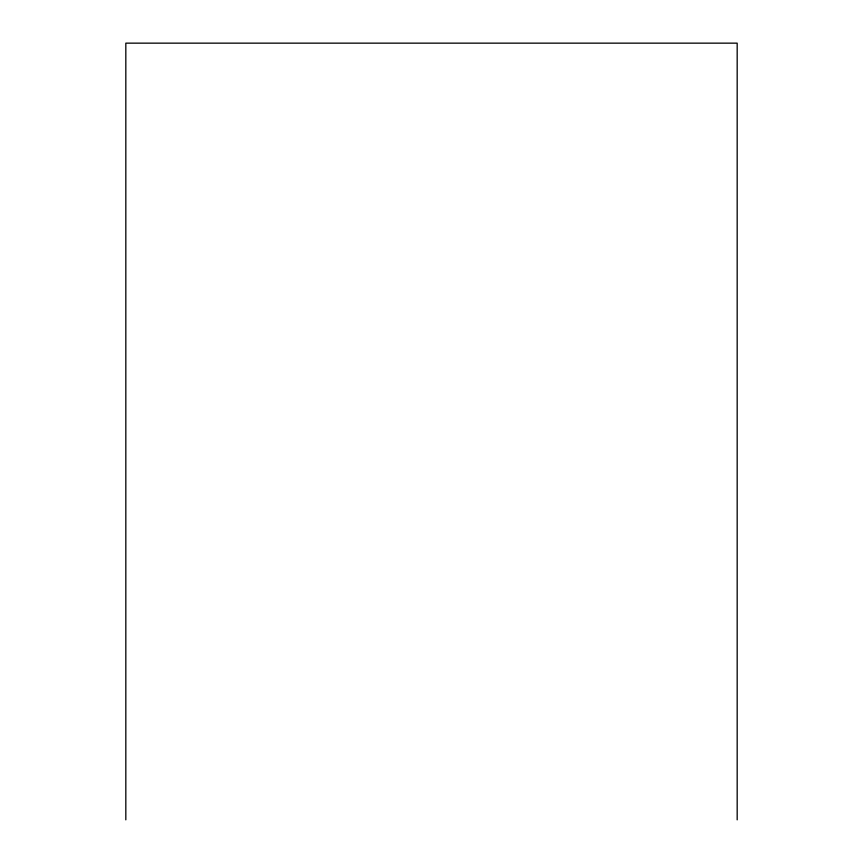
<?xml version="1.0" encoding="UTF-8"?>
<svg xmlns="http://www.w3.org/2000/svg" width="863" height="863" viewBox="0 0 863 863"><rect width="100%" height="100%" fill="white"/><g stroke="black" fill="none" stroke-linecap="round" stroke-linejoin="round"><path stroke-width="1.29" d="M737.175 819.85L737.175 43.15L125.825 43.15L125.825 819.85"/></g></svg>
